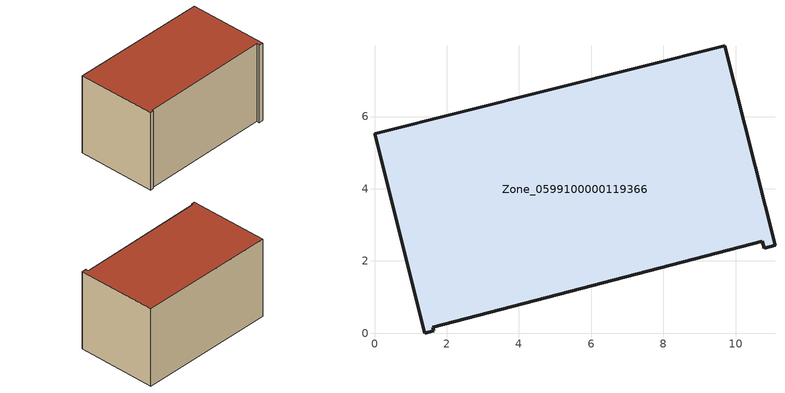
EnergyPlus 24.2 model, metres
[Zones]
Zone_0599100000119366
 floor ground (C_G): 1.64,0.06 1.39,0 0,5.53 9.7,7.96 11.09,2.43 10.79,2.35 10.74,2.54 1.61,0.16 z0
 wall outside (C_F): 10.79,2.35 11.09,2.43 9.7,7.96 0,5.53 1.39,0 1.64,0.06 1.61,0.16 10.74,2.54 10.79,2.35 z0:5.81
 roof outside (C_R): 1.39,0 1.64,0.06 1.61,0.16 10.74,2.54 10.79,2.35 11.09,2.43 9.7,7.96 0,5.53 z5.81
[BUILDING]
Pand.0599100000119366: North Axis=0; Terrain=City; Loads Convergence Tolerance Value=0.04; Temperature Convergence Tolerance Value=0.4; Solar Distribution=FullExterior; Maximum Number of Warmup Days=25; Minimum Number of Warmup Days=1
[Site:Location]
Rotterdam.The.Hague.AP_ZH_NLD Design_Conditions: Latitude=51.96; Longitude=4.45; Time Zone=1; Elevation=-4.5
[SITE:GROUNDTEMPERATURE:BUILDINGSURFACE]
18, 18, 18, 18, 18, 18, 18, 18, 18, 18, 18, 18
[MATERIAL] Thermal Absorptance=0.9; Solar Absorptance=0.7; Visible Absorptance=0.7
Name | Roughness | Thickness | Conductivity | Density | Specific Heat
G.TC.1975-1991 | MediumSmooth | 0.15 | 0.288461 | 540 | 1210
F.TC.1975-1991 | Rough | 0.3 | 0.230769 | 1920 | 840
R.TC.1975-1991 | MediumRough | 0.2 | 0.153846 | 1500 | 1000
[CONSTRUCTION]
C_G: G.TC.1975-1991
C_F: F.TC.1975-1991
C_R: R.TC.1975-1991
[ZONE]
Zone_0599100000119366: Type=1; Multiplier=1; Ceiling Height=Autocalculate; Volume=Autocalculate; Floor Area=autocalculate; Part of Total Floor Area=Yes
[ZONEINFILTRATION:DESIGNFLOWRATE]
Infil_Zone_0599100000119366: Zone or ZoneList or Space or SpaceList=Zone_0599100000119366; Schedule=AlwaysOn; Design Flow Rate Calculation Method=Flow/Area; Flow Rate per Floor Area=0.003; Constant Term Coefficient=1; Temperature Term Coefficient=0; Velocity Term Coefficient=0; Velocity Squared Term Coefficient=0
[HVACTEMPLATE:ZONE:IDEALLOADSAIRSYSTEM]
Zone_0599100000119366: Maximum Heating Supply Air Temperature=50; Minimum Cooling Supply Air Temperature=13; Maximum Heating Supply Air Humidity Ratio=0.0156; Minimum Cooling Supply Air Humidity Ratio=0.0077; Heating Limit=NoLimit; Cooling Limit=NoLimit; Dehumidification Control Type=ConstantSensibleHeatRatio; Cooling Sensible Heat Ratio=0.7; Dehumidification Setpoint=60; Humidification Control Type=None; Humidification Setpoint=30; Outdoor Air Method=None; Outdoor Air Flow Rate per Person=0.00944; Outdoor Air Flow Rate per Zone Floor Area=0; Outdoor Air Flow Rate per Zone=0; Demand Controlled Ventilation Type=None; Outdoor Air Economizer Type=NoEconomizer; Heat Recovery Type=None; Sensible Heat Recovery Effectiveness=0.7; Latent Heat Recovery Effectiveness=0.65
[ZONECONTROL:THERMOSTAT]
ThermostatControl_Zone_0599100000119366: Zone or ZoneList=Zone_0599100000119366; Control Type Schedule=DualSetpointControlType; Control 1=Thermostat_Zone_0599100000119366; Temperature Difference Between Cutout And Setpoint=0
[THERMOSTATSETPOINT:DUALSETPOINT]
Thermostat_Zone_0599100000119366: Heating Setpoint Temperature Schedule=HeatingSetpoint_Zone_0599100000119366; Cooling Setpoint Temperature Schedule=CoolingSetpoint_Zone_0599100000119366
[SCHEDULE:COMPACT]
HeatingSetpoint_Zone_0599100000119366: Through: 12/31, For: AllDays, Until: 24:00, 21
CoolingSetpoint_Zone_0599100000119366: Through: 12/31, For: AllDays, Until: 24:00, 24
DualSetpointControlType: Through: 12/31, For: AllDays, Until: 24:00, 4
AlwaysOn: Through: 12/31, For: AllDays, Until: 24:00, 1
